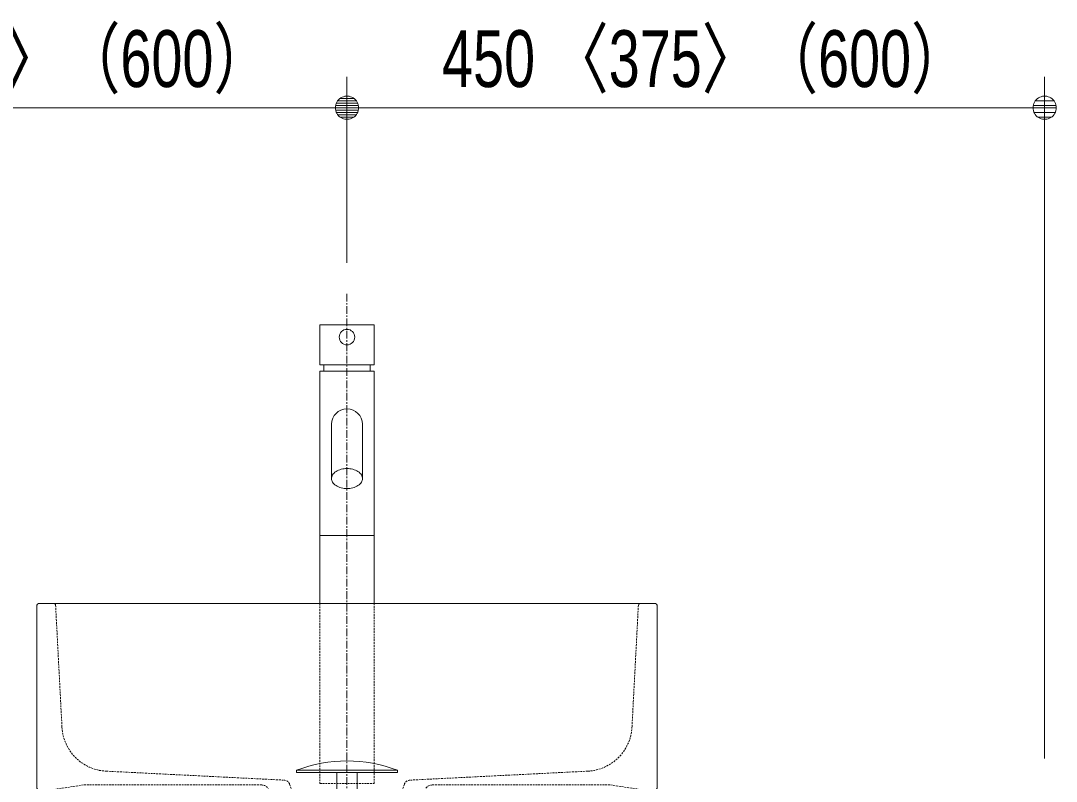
# Model space of a CAD drawing. Units: millimetres, scale not verified. Extents: x -6062 to 6062, y -3045 to 3045.
# Drawn here: x -5078 to -4410, y -1325 to -834 of the extents above; entities that cross this region are included whole.
import ezdxf
from ezdxf.enums import TextEntityAlignment as Align

# ---------------------------------------------------------------- set-up
doc = ezdxf.new("R2010")
doc.units = ezdxf.units.MM
doc.header["$LTSCALE"] = 20
doc.linetypes.add('CHAIN1', pattern=[8, 5, -1, 1, -1])
doc.linetypes.add('DASHED1', pattern=[1.8, 1.2, -0.6])
for name, color, linetype, lineweight in [('0-1_2寸法-1', 7, 'Continuous', 9), ('0-2_0', 7, 'Continuous', 9), ('0-5_5ボウル・キャビネット', 7, 'Continuous', 9), ('0-7_4給排水', 7, 'Continuous', 9)]:
    doc.layers.add(name, color=color, linetype=linetype, lineweight=lineweight)
doc.styles.add('ＭＳ Ｐゴシック', font='')
doc.styles.get('ＭＳ Ｐゴシック').set_extended_font_data('MS PGothic')

# ---------------------------------------------------------------- blocks, each defined once
blk = doc.blocks.new('_Dot')
at = {"layer": '0-2_0'}
for p, q in [((-10, 0), (-20, 0)), ((9.78, 2), (-9.78, 2)), ((7.99, 6), (-7.99, 6)), ((9.16, -3.98), (-9.16, -3.98)), ((6, -7.98), (-6, -7.98))]:
    blk.add_line(p, q, dxfattribs=at)
for points in [[(10, 0), (9.92, 1.25), (9.69, 2.49), (9.3, 3.68), (8.76, 4.82), (8.09, 5.88), (7.29, 6.85), (6.37, 7.71), (5.36, 8.44), (4.26, 9.05), (3.09, 9.51), (1.87, 9.82), (0.63, 9.98), (-0.63, 9.98), (-1.87, 9.82), (-3.09, 9.51), (-4.26, 9.05), (-5.36, 8.44), (-6.37, 7.71), (-7.29, 6.85), (-8.09, 5.88), (-8.76, 4.82), (-9.3, 3.68), (-9.69, 2.49), (-9.92, 1.25), (-10, 0), (0, 0)], [(-10, 0), (-9.92, -1.25), (-9.69, -2.49), (-9.3, -3.68), (-8.76, -4.82), (-8.09, -5.88), (-7.29, -6.85), (-6.37, -7.71), (-5.36, -8.44), (-4.26, -9.05), (-3.09, -9.51), (-1.87, -9.82), (-0.63, -9.98), (0.63, -9.98), (1.87, -9.82), (3.09, -9.51), (4.26, -9.05), (5.36, -8.44), (6.37, -7.71), (7.29, -6.85), (8.09, -5.88), (8.76, -4.82), (9.3, -3.68), (9.69, -2.49), (9.92, -1.25), (10, 0), (0, 0)]]:
    blk.add_lwpolyline(points, close=True, dxfattribs=at)
blk = doc.blocks.new('グループ-7')
at = {"layer": '0-5_5ボウル・キャビネット'}
for p, q in [((-65600, -26580), (-65600, -24220)), ((-65580, -24200), (-57620, -24200)), ((-57600, -24220), (-57600, -26580)), ((-57620, -26600), (-65580, -26600))]:
    blk.add_line(p, q, dxfattribs=at)
for centre, start, end in [((-65580, -24220), 90, 180), ((-57620, -24220), 0, 90), ((-65580, -26580), 180, 270), ((-57620, -26580), 270, 0)]:
    blk.add_arc(centre, 20, start, end, dxfattribs=at)
blk = doc.blocks.new('グループ-8')
at = {"layer": '0-5_5ボウル・キャビネット', "linetype": 'DASHED1'}
for p, q in [((-65359, -24219), (-65276.5, -25793.6)), ((-57841, -24219), (-57923.5, -25793.6)), ((-64707.6, -26361.4), (-62411.7, -26477.4)), ((-58492.4, -26361.4), (-60788.3, -26477.4))]:
    blk.add_line(p, q, dxfattribs=at)
for points in [[(-62700, -26540), (-65000, -26540), (-65400, -26600)], [(-62341.2, -26528.3), (-62290, -26660), (-62050, -26740), (-62050, -27080), (-62600, -27080), (-62600, -26640)], [(-60858.8, -26528.3), (-60910, -26660), (-61150, -26740), (-61150, -27080), (-60600, -27080), (-60600, -26640)], [(-60500, -26540), (-58200, -26540), (-57800, -26600)]]:
    blk.add_lwpolyline(points, dxfattribs=at)
for centre, radius, start, end in [((-65379, -24220), 20, 3, 90), ((-57821, -24220), 20, 90, 177), ((-64677.3, -25762.2), 600, 183, 267.10801), ((-58522.7, -25762.2), 600, 272.89199, 357), ((-62700, -26640), 100, 0, 90), ((-62415.8, -26557.3), 80, 21.25051, 87.10801), ((-60784.2, -26557.3), 80, 92.89199, 158.74949), ((-60500, -26640), 100, 90, 180)]:
    blk.add_arc(centre, radius, start, end, dxfattribs=at)
blk = doc.blocks.new('グループ-9')
at = {"layer": '0-5_5ボウル・キャビネット'}
for name in ['グループ-7', 'グループ-8']:
    blk.add_blockref(name, (0, 0), dxfattribs=at)
blk = doc.blocks.new('グループ-14')
at = {"layer": '0-7_4給排水', "linetype": 'CHAIN1'}
blk.add_line((-61600, -20200), (-61600, -41300), dxfattribs=at)
at = {"layer": '0-7_4給排水'}
for points in [[(-62250, -26350), (-60950, -26350), (-60950, -26380), (-62250, -26380)], [(-61730, -26380), (-61470, -26380), (-61470, -26600), (-61730, -26600)]]:
    blk.add_lwpolyline(points, close=True, dxfattribs=at)
blk.add_arc((-61600, -28050.4), 1820.4, 69.08018, 110.91982, dxfattribs=at)
blk = doc.blocks.new('グループ-16')
at = {"layer": '0-7_4給排水'}
blk.add_blockref('グループ-14', (0, 0), dxfattribs=at)
blk = doc.blocks.new('グループ-21')
at = {"layer": '0-7_4給排水'}
for p, q in [((-61900, -21120), (-61900, -21200)), ((-61300, -21120), (-61300, -21200)), ((-61250, -23320), (-61950, -23320))]:
    blk.add_line(p, q, dxfattribs=at)
blk.add_lwpolyline([(-61950, -20600), (-61950, -21120), (-61250, -21120), (-61250, -20600)], close=True, dxfattribs=at)
for points in [[(-61250, -24200), (-61250, -21200), (-61950, -21200), (-61950, -24200)], [(-61800, -21885.7), (-61800, -22585.7), (-61799.2, -22597.3), (-61796.7, -22609.1), (-61792.3, -22621.1), (-61786, -22633), (-61777.7, -22644.8), (-61767.4, -22656.1), (-61755.3, -22666.8), (-61741.4, -22676.6), (-61726.1, -22685.5), (-61709.4, -22693.3)], [(-61709.4, -22693.3), (-61691.9, -22699.9), (-61673.6, -22705.3), (-61655, -22709.3), (-61636.4, -22712.1), (-61618, -22713.8), (-61600, -22714.3), (-61582, -22713.8), (-61563.6, -22712.1), (-61545, -22709.3), (-61526.4, -22705.3), (-61508.1, -22699.9), (-61490.6, -22693.3), (-61473.9, -22685.5), (-61458.6, -22676.6), (-61444.7, -22666.8), (-61432.6, -22656.1), (-61422.3, -22644.8), (-61414, -22633), (-61407.7, -22621.1), (-61403.3, -22609.1), (-61400.8, -22597.3), (-61400, -22585.7), (-61400, -21885.7)], [(-61400, -22585.7), (-61400.8, -22574.2), (-61403.3, -22562.3), (-61407.7, -22550.3), (-61414, -22538.4), (-61422.3, -22526.7), (-61432.6, -22515.4), (-61444.7, -22504.7), (-61458.6, -22494.8), (-61473.9, -22485.9), (-61490.6, -22478.1), (-61508.1, -22471.5), (-61526.4, -22466.2), (-61545, -22462.1), (-61563.6, -22459.3), (-61582, -22457.7), (-61600, -22457.2), (-61618, -22457.7), (-61636.4, -22459.3), (-61655, -22462.1), (-61673.6, -22466.2), (-61691.9, -22471.5), (-61709.4, -22478.1), (-61726.1, -22485.9), (-61741.4, -22494.8), (-61755.3, -22504.7), (-61767.4, -22515.4), (-61777.7, -22526.7), (-61786, -22538.4), (-61792.3, -22550.3), (-61796.7, -22562.3), (-61799.2, -22574.2), (-61800, -22585.7)]]:
    blk.add_lwpolyline(points, dxfattribs=at)
at = {"layer": '0-7_4給排水', "linetype": 'DASHED1'}
blk.add_lwpolyline([(-61950, -24200), (-61950, -26520), (-61250, -26520), (-61250, -24200)], dxfattribs=at)
at = {"layer": '0-7_4給排水'}
blk.add_circle((-61600, -20760), 100, dxfattribs=at)
for start, end in [(90, 180), (0, 90)]:
    blk.add_arc((-61600, -21885.7), 200, start, end, dxfattribs=at)

msp = doc.modelspace()

# ---------------------------------------------------------------- linework, layer by layer
at = {"layer": '0-1_2寸法-1'}
for p, q in [((-4867.5, -990), (-4867.5, -870)), ((-4867.5, -990), (-4867.5, -870)), ((-4417.5, -1310), (-4417.5, -870)), ((-5302.49, -890), (-4882.51, -890)), ((-4432.51, -890), (-4852.49, -890))]:
    msp.add_line(p, q, dxfattribs=at)

# ---------------------------------------------------------------- block references
at = {"layer": '0-1_2寸法-1', "xscale": 0.7503418, "yscale": 0.7503418}
for p in [(-4867.5, -890), (-4417.5, -890)]:
    msp.add_blockref('_Dot', p, dxfattribs=at)
at = {"layer": '0-1_2寸法-1', "xscale": 0.7503418, "yscale": 0.7503418, "rotation": 180}
msp.add_blockref('_Dot', (-4867.5, -890), dxfattribs=at)
at = {"layer": '0-5_5ボウル・キャビネット', "xscale": 0.05, "yscale": 0.05}
msp.add_blockref('グループ-9', (-1787.5, 0), dxfattribs=at)
at = {"layer": '0-7_4給排水', "xscale": 0.05, "yscale": 0.05}
for name in ['グループ-16', 'グループ-21']:
    msp.add_blockref(name, (-1787.5, 0), dxfattribs=at)

# ---------------------------------------------------------------- texts
at = {"layer": '0-1_2寸法-1', "style": 'ＭＳ Ｐゴシック', "width": 0.75}
for p in [(-5256.19, -887.65), (-4806.19, -887.65)]:
    msp.add_text('450 〈375〉（600）', height=36.66, dxfattribs=at).set_placement(p, align=Align.BOTTOM_LEFT)

doc.saveas('drawing.dxf')
